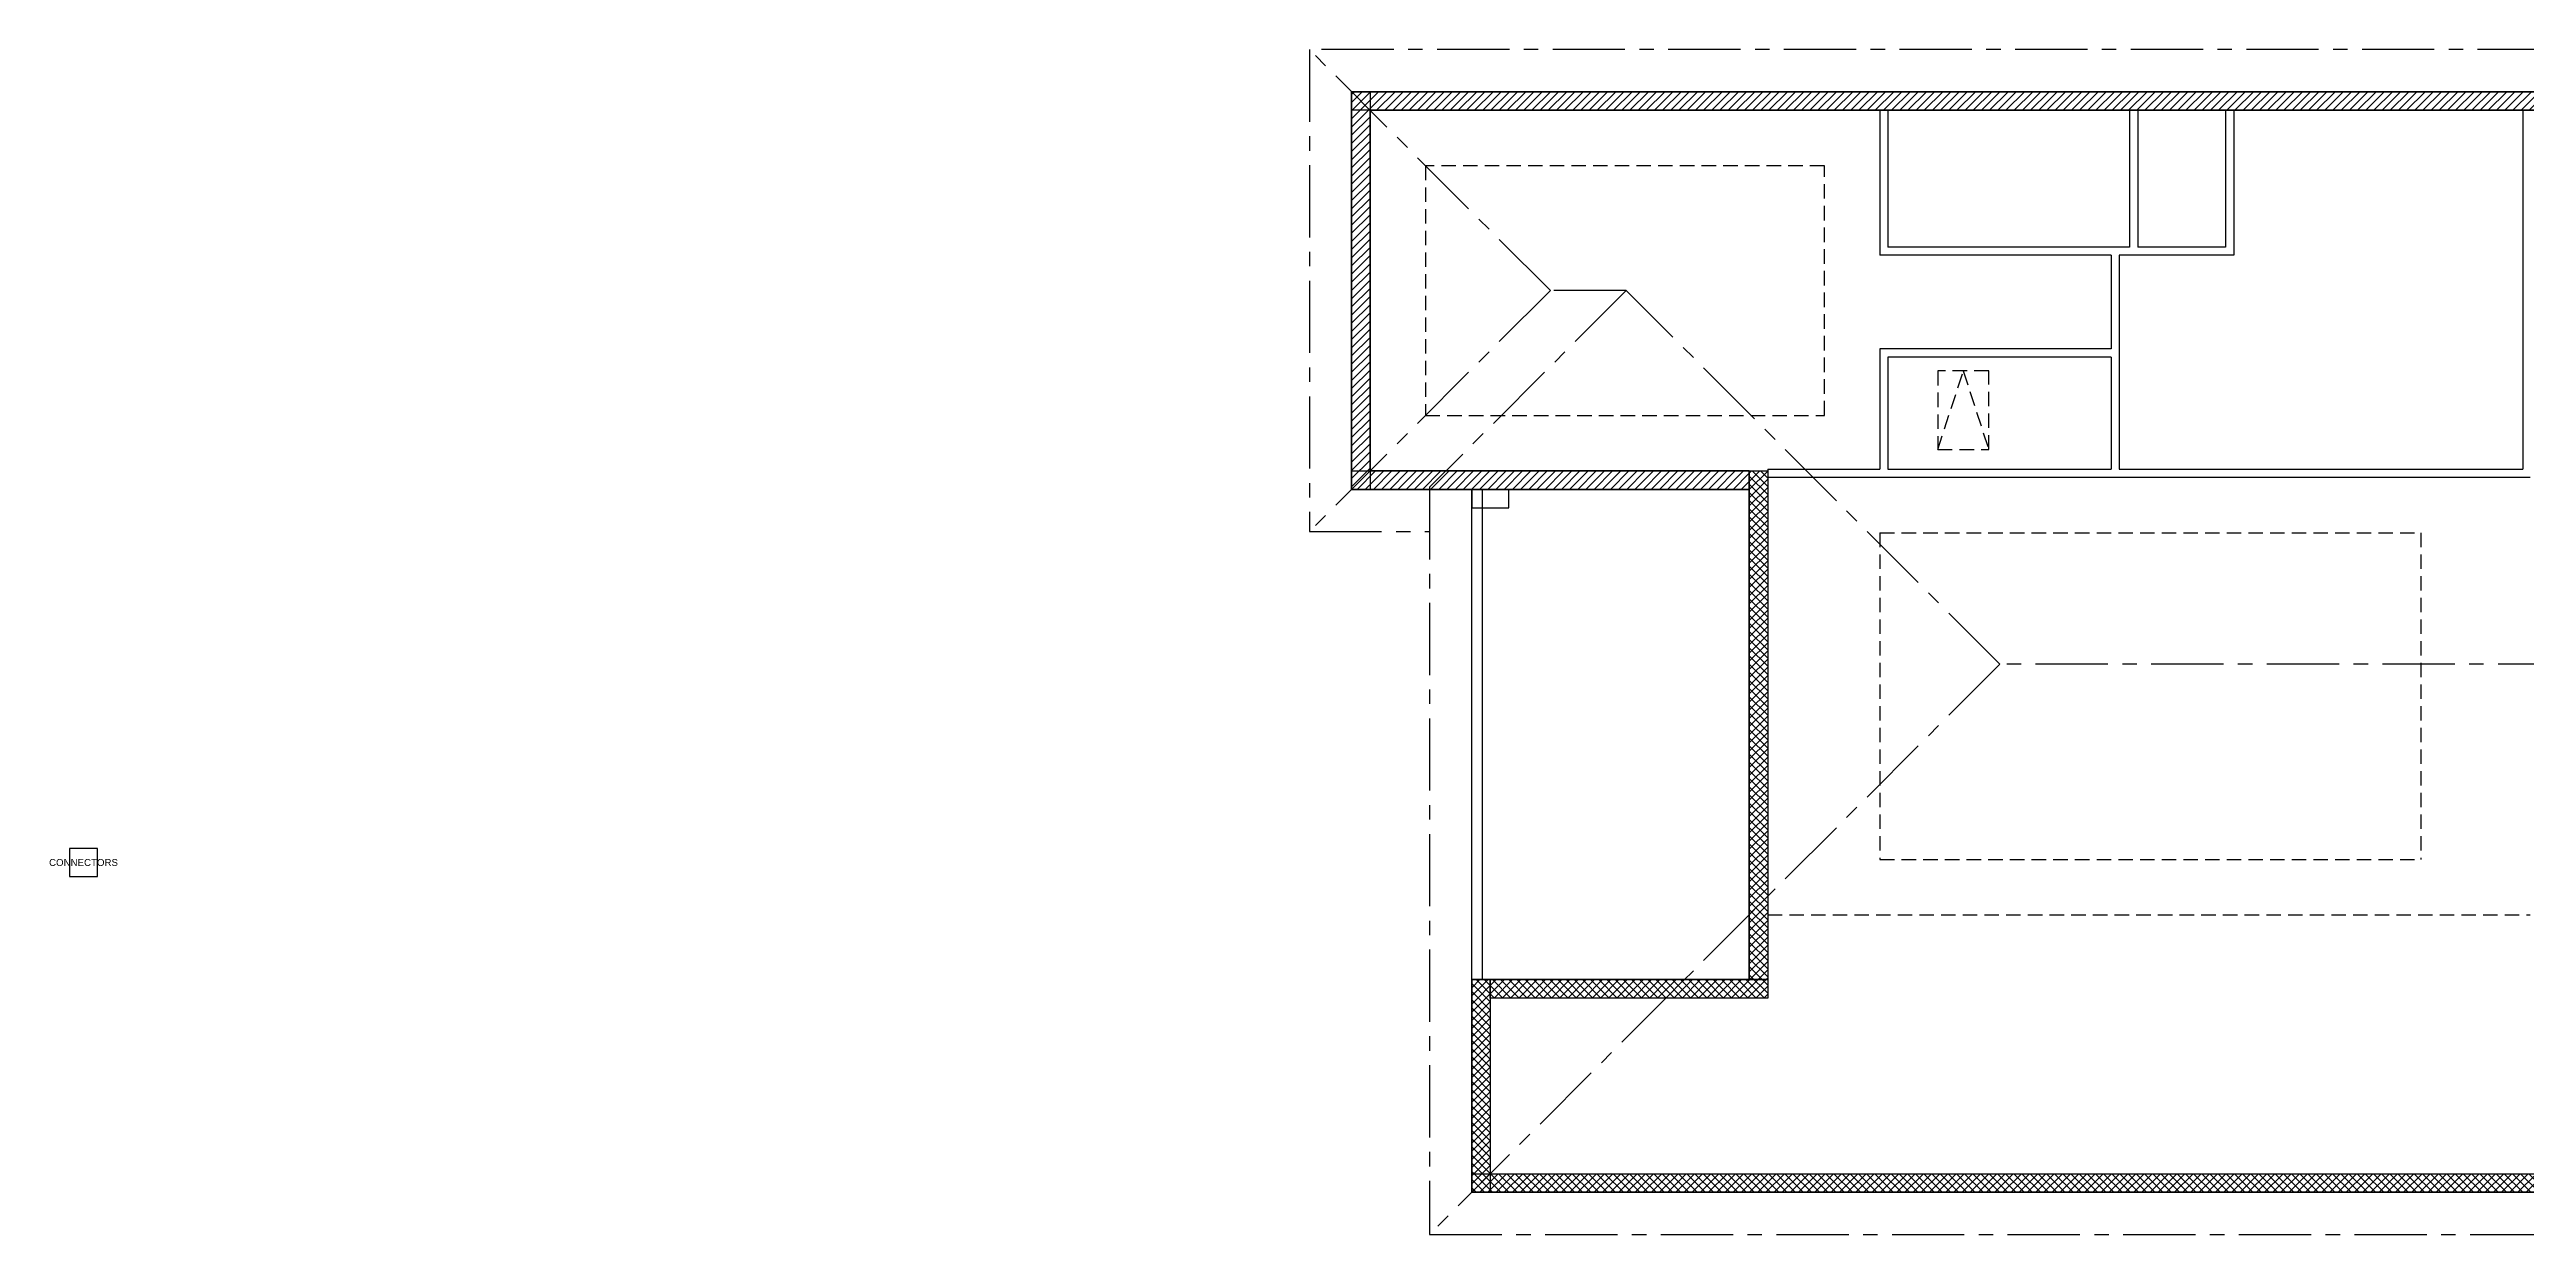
# Model space of a CAD drawing. Header units: inches. Extents: x -1950 to 2514, y 411 to 962.
# Drawn here: x 298 to 1369, y 449 to 962 of the extents above; entities that cross this region are included whole.
import ezdxf
from ezdxf.enums import TextEntityAlignment as Align

# ---------------------------------------------------------------- set-up
doc = ezdxf.new("R2010")
doc.units = ezdxf.units.IN
doc.header["$LTSCALE"] = 25
doc.header["$MEASUREMENT"] = 0
doc.linetypes.add('CENTER', pattern=[2, 1.25, -0.25, 0.25, -0.25])
doc.linetypes.add('HIDDEN', pattern=[0.375, 0.25, -0.125])
for name, color, linetype in [('1WDOOR', 3, 'Continuous'), ('1WEXTERIOR', 150, 'Continuous'), ('1WINTERIOR', 4, 'Continuous'), ('RBearing', 53, 'Continuous'), ('ROOF', 7, 'CENTER')]:
    doc.layers.add(name, color=color, linetype=linetype)
doc.styles.add('Plane', font='arial.ttf')

# ---------------------------------------------------------------- blocks, each defined once
blk = doc.blocks.new('ConnectorExportBlock')
at = {"color": 0}
blk.add_lwpolyline([(0, 0), (12, 0), (12, 12), (0, 12)], close=True, dxfattribs=at)
at = {"color": 0, "style": 'Plane'}
blk.add_text('CONNECTORS', height=3, dxfattribs=at).set_placement((6, 6), align=Align.MIDDLE_CENTER)

msp = doc.modelspace()

# ---------------------------------------------------------------- hatches: boundary and pattern name
at = {"layer": '1WDOOR'}
h = msp.add_hatch(dxfattribs=at)
h.set_pattern_fill('ANSI31', color=6, scale=20)
h.paths.add_polyline_path([(1832.50639, 711.44371), (1832.50639, 703.44371), (1865.00639, 703.44371), (1865.00639, 943.44371), (861.00639, 943.44371), (861.00639, 771.44371), (1033.00639, 771.44371), (1033.00639, 779.44371), (869.00639, 779.44371), (869.00639, 935.44371), (1857.00639, 935.44371), (1857.00639, 711.44371)])
h = msp.add_hatch(dxfattribs=at)
h.set_pattern_fill('ANSI37', color=1, scale=20)
h.paths.add_polyline_path([(1601.00639, 617.44371), (1601.00639, 625.44371), (1816.50639, 625.44371), (1816.50639, 467.44371), (913.00639, 467.44371), (913.00639, 559.44371), (1033.00639, 559.44371), (1033.00639, 779.44371), (1041.00639, 779.44371), (1041.00639, 551.44371), (921.00639, 551.44371), (921.00639, 475.44371), (1808.50639, 475.44371), (1808.50639, 617.44371)])

# ---------------------------------------------------------------- linework, layer by layer
at = {"layer": '1WDOOR', "color": 6}
msp.add_lwpolyline([(1832.50639, 711.44371), (1832.50639, 703.44371), (1865.00639, 703.44371), (1865.00639, 943.44371), (861.00639, 943.44371), (861.00639, 771.44371), (1033.00639, 771.44371), (1033.00639, 779.44371), (869.00639, 779.44371), (869.00639, 935.44371), (1857.00639, 935.44371), (1857.00639, 711.44371)], close=True, dxfattribs=at)
at = {"layer": '1WDOOR', "color": 1}
msp.add_lwpolyline([(1601.00639, 617.44371), (1601.00639, 625.44371), (1816.50639, 625.44371), (1816.50639, 467.44371), (913.00639, 467.44371), (913.00639, 559.44371), (1033.00639, 559.44371), (1033.00639, 779.44371), (1041.00639, 779.44371), (1041.00639, 551.44371), (921.00639, 551.44371), (921.00639, 475.44371), (1808.50639, 475.44371), (1808.50639, 617.44371)], close=True, dxfattribs=at)
at = {"layer": '1WEXTERIOR'}
for p, q in [((1865.00639, 943.44371), (861.00639, 943.44371)), ((861.00639, 943.44371), (861.00639, 771.44371)), ((869.00639, 935.44371), (869.00639, 779.44371)), ((1089.50639, 935.44371), (869.00639, 935.44371)), ((1197.50639, 935.44371), (1093.00639, 935.44371)), ((1239.00639, 935.44371), (1201.00639, 935.44371)), ((1491.50639, 935.44371), (1242.50639, 935.44371)), ((861.00639, 771.44371), (913.00639, 771.44371)), ((869.00639, 779.44371), (1041.00639, 779.44371)), ((913.00639, 771.44371), (913.00639, 763.44371)), ((929.00639, 763.44371), (929.00639, 771.44371)), ((929.00639, 771.44371), (1033.00639, 771.44371)), ((1033.00639, 771.44371), (1033.00639, 559.44371)), ((1041.00639, 776.44371), (1041.00639, 551.44371)), ((913.00639, 763.44371), (929.00639, 763.44371)), ((1033.00639, 559.44371), (913.00639, 559.44371)), ((913.00639, 559.44371), (913.00639, 467.44371)), ((921.00639, 551.44371), (921.00639, 475.44371)), ((1041.00639, 551.44371), (921.00639, 551.44371)), ((921.00639, 475.44371), (1397.75639, 475.44371)), ((913.00639, 467.44371), (1816.50639, 467.44371))]:
    msp.add_line(p, q, dxfattribs=at)
at = {"layer": '1WINTERIOR'}
for p, q in [((1089.50639, 935.44371), (1089.50639, 872.69371)), ((1093.00639, 935.44371), (1093.00639, 876.19371)), ((1197.50639, 935.44371), (1197.50639, 876.19371)), ((1201.00639, 935.44371), (1201.00639, 876.19371)), ((1239.00639, 935.44371), (1239.00639, 876.19371)), ((1242.50639, 935.44371), (1242.50639, 872.69371)), ((1367.50639, 935.44371), (1367.50639, 780.19371)), ((1189.50639, 872.69371), (1089.50639, 872.69371)), ((1197.50639, 876.19371), (1093.00639, 876.19371)), ((1189.50639, 872.69371), (1189.50639, 832.19371)), ((1193.00639, 872.69371), (1193.00639, 780.19371)), ((1242.50639, 872.69371), (1193.00639, 872.69371)), ((1239.00639, 876.19371), (1201.00639, 876.19371)), ((1189.50639, 832.19371), (1089.50639, 832.19371)), ((1089.50639, 832.19371), (1089.50639, 780.19371)), ((1189.50639, 828.69371), (1093.00639, 828.69371)), ((1093.00639, 828.69371), (1093.00639, 780.19371)), ((1189.50639, 828.69371), (1189.50639, 780.19371)), ((1041.00639, 780.19371), (1089.50639, 780.19371)), ((1041.00639, 780.19371), (1041.00639, 779.44371)), ((1041.00639, 776.69371), (1370.75639, 776.69371)), ((1093.00639, 780.19371), (1189.50639, 780.19371)), ((1193.00639, 780.19371), (1367.50639, 780.19371))]:
    msp.add_line(p, q, dxfattribs=at)
at = {"layer": '1WINTERIOR', "linetype": 'HIDDEN'}
for p, q in [((1114.57929, 788.66152), (1125.57929, 822.66152)), ((1125.57929, 822.66152), (1136.57929, 788.66152)), ((1089.50639, 752.69371), (1089.50639, 611.44371)), ((1089.50639, 752.69371), (1323.50639, 752.69371)), ((1323.50639, 752.69371), (1323.50639, 611.44371)), ((1089.50639, 611.44371), (1323.50639, 611.44371)), ((1041.00639, 587.44371), (1370.75639, 587.44371))]:
    msp.add_line(p, q, dxfattribs=at)
at = {"layer": '1WINTERIOR'}
msp.add_lwpolyline([(913.00639, 467.44371), (913.00639, 771.44371), (861.00639, 771.44371), (861.00639, 943.44371), (1865.00639, 943.44371), (1865.00639, 703.44371), (1816.50639, 703.44371), (1816.50639, 467.44371)], close=True, dxfattribs=at)
at = {"layer": '1WINTERIOR', "linetype": 'HIDDEN'}
for points in [[(893.00639, 803.44371), (1065.50639, 803.44371), (1065.50639, 911.44371), (893.00639, 911.44371)], [(1114.57929, 788.66152), (1136.57929, 788.66152), (1136.57929, 822.66152), (1114.57929, 822.66152)]]:
    msp.add_lwpolyline(points, close=True, dxfattribs=at)
at = {"layer": 'RBearing', "color": 53}
for points in [[(869.00639, 943.44371), (869.00639, 771.44371), (861.00639, 771.44371), (861.00639, 943.44371)], [(1865.00639, 935.44371), (861.00639, 935.44371), (861.00639, 943.44371), (1865.00639, 943.44371)], [(861.00639, 779.44371), (1033.00639, 779.44371), (1033.00639, 771.44371), (861.00639, 771.44371)], [(1041.00639, 779.44371), (1041.00639, 559.44371), (1033.00639, 559.44371), (1033.00639, 779.44371)], [(921.00639, 559.44371), (921.00639, 467.44371), (913.00639, 467.44371), (913.00639, 559.44371)], [(1041.00639, 551.44371), (921.00639, 551.44371), (921.00639, 559.44371), (1041.00639, 559.44371)], [(913.00639, 475.44371), (1816.50639, 475.44371), (1816.50639, 467.44371), (913.00639, 467.44371)]]:
    msp.add_lwpolyline(points, close=True, dxfattribs=at)
at = {"layer": 'RBearing', "color": 2}
msp.add_lwpolyline([(917.50639, 771.44371), (917.50639, 559.44371), (913.00639, 559.44371), (913.00639, 771.44371)], close=True, dxfattribs=at)
at = {"layer": 'ROOF'}
for p, q in [((947.00639, 857.44371), (842.75639, 961.69371)), ((1879.25639, 961.69371), (842.75639, 961.69371)), ((842.75639, 961.69371), (842.75639, 753.19371)), ((947.00639, 857.44371), (842.75639, 753.19371)), ((979.80639, 857.44371), (894.75639, 772.39371)), ((979.80639, 857.44371), (947.00639, 857.44371)), ((1141.40639, 695.84371), (979.80639, 857.44371)), ((894.75639, 772.39371), (894.75639, 449.19371)), ((842.75639, 753.19371), (894.75639, 753.19371)), ((1141.40639, 695.84371), (894.75639, 449.19371)), ((1588.10639, 695.84371), (1141.40639, 695.84371)), ((894.75639, 449.19371), (1834.75639, 449.19371))]:
    msp.add_line(p, q, dxfattribs=at)

# ---------------------------------------------------------------- block references
at = {"color": 0}
msp.add_blockref('ConnectorExportBlock', (306.60061, 604.07666), dxfattribs=at)

doc.saveas('drawing.dxf')
